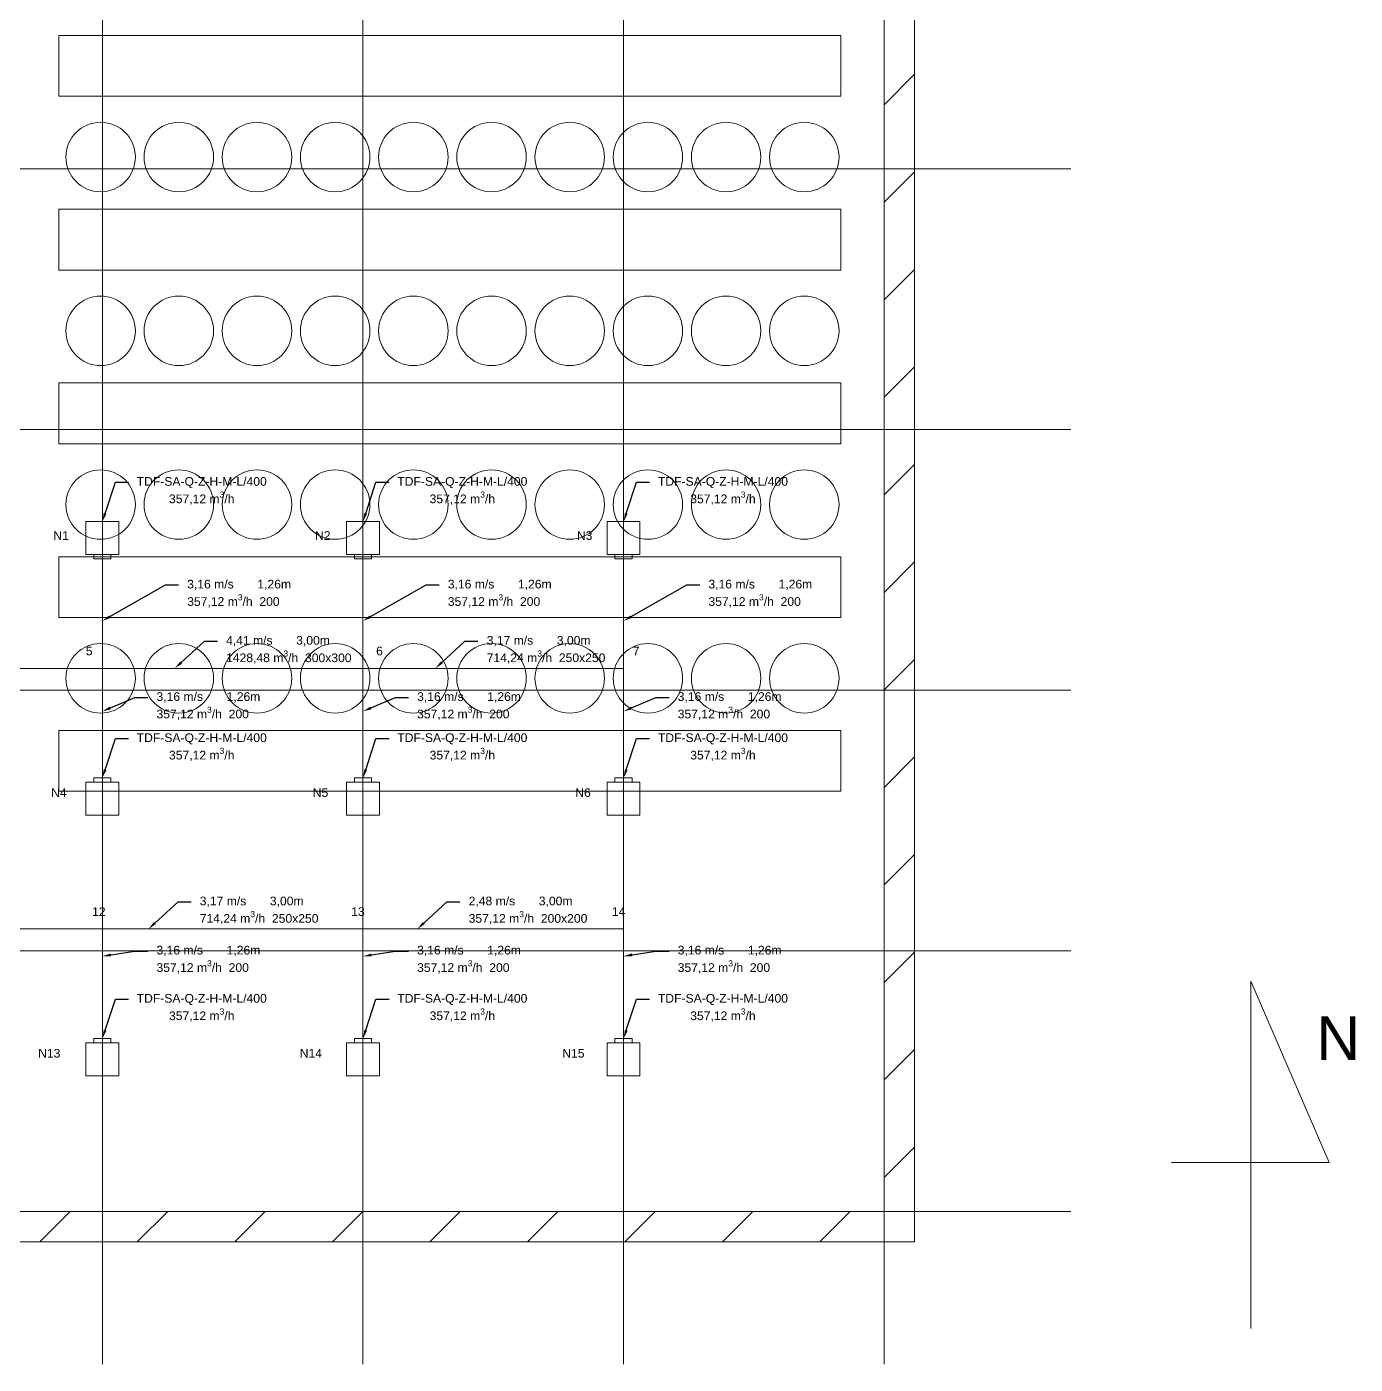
# Model space of a CAD drawing. Header units: millimetres. Extents: x 59762 to 60194, y -87842 to -87548.
# Drawn here: x 59903.69 to 59918.98, y -87729.94 to -87714.54 of the extents above; entities that cross this region are included whole.
import ezdxf
from ezdxf import colors
from ezdxf.entities.mleader import LeaderData, LeaderLine
from ezdxf.math import Vec2, Vec3

# ---------------------------------------------------------------- set-up
doc = ezdxf.new("R2010")
doc.units = ezdxf.units.MM
doc.linetypes.add('JIS_02_1.2', pattern=[2.5, 1.25, -1.25])
doc.layers.add('instalacja nawiewna', color=150, linetype='Continuous', lineweight=20)
doc.layers.add('Nawiew opis', color=150, linetype='Continuous', lineweight=20)
for name, color, linetype, lineweight, transparency in [('osie', 7, 'JIS_02_1.2', 5, 0.7), ('podkład', 7, 'Continuous', 13, 0.7), ('stanowiska', 7, 'Continuous', 15, 0.7)]:
    doc.layers.add(name, color=color, linetype=linetype, lineweight=lineweight, transparency=transparency)
doc.styles.get("Standard").update_dxf_attribs({"font": 'arial.ttf', "height": 0.02})
doc.styles.add('styl1', font='arial.ttf', dxfattribs={"height": 0.08})

msp = doc.modelspace()

# ---------------------------------------------------------------- hatches: boundary and pattern name
at = {"layer": 'podkład'}
h = msp.add_hatch(dxfattribs=at)
h.set_pattern_fill('ANSI31', color=256, scale=0.25)
h.set_pattern_definition([(45, (56926.0629, -93721.4216), (-0.56126601, 0.56126601), [])])
h.paths.add_polyline_path([(59883.206646, -87728.526935), (59913.906646, -87728.526935), (59913.906646, -87706.826935), (59883.206646, -87706.826935)])
h.paths.add_polyline_path([(59883.556646, -87707.176935), (59895.316646, -87707.176935), (59895.316646, -87719.416935), (59901.796646, -87719.416935), (59901.796646, -87707.176935), (59913.556646, -87707.176935), (59913.556646, -87728.176935), (59883.556646, -87728.176935)], flags=16)
h.paths.add_polyline_path([(59895.556646, -87707.176935), (59901.556646, -87707.176935), (59901.556646, -87719.176935), (59895.556646, -87719.176935)], flags=16)

# ---------------------------------------------------------------- linework, layer by layer
at = {"layer": 'instalacja nawiewna', "ltscale": 20}
for p, q in [((59904.457646, -87720.665935), (59904.457646, -87720.615935)), ((59904.655646, -87720.665935), (59904.457646, -87720.665935)), ((59904.556646, -87721.926935), (59904.556646, -87720.665935)), ((59904.655646, -87720.615935), (59904.655646, -87720.665935)), ((59907.457646, -87720.665935), (59907.457646, -87720.615935)), ((59907.655646, -87720.665935), (59907.457646, -87720.665935)), ((59907.556646, -87721.926935), (59907.556646, -87720.665935)), ((59907.655646, -87720.615935), (59907.655646, -87720.665935)), ((59910.457646, -87720.665935), (59910.457646, -87720.615935)), ((59910.655646, -87720.665935), (59910.457646, -87720.665935)), ((59910.556646, -87721.926935), (59910.556646, -87720.665935)), ((59910.655646, -87720.615935), (59910.655646, -87720.665935)), ((59904.556646, -87721.926935), (59898.556646, -87721.926935)), ((59907.556646, -87721.926935), (59904.556646, -87721.926935)), ((59904.556646, -87723.187935), (59904.556646, -87721.926935)), ((59910.556646, -87721.926935), (59907.556646, -87721.926935)), ((59907.556646, -87723.187935), (59907.556646, -87721.926935)), ((59910.556646, -87723.187935), (59910.556646, -87721.926935)), ((59904.655646, -87723.187935), (59904.457646, -87723.187935)), ((59904.457646, -87723.187935), (59904.457646, -87723.237935)), ((59904.655646, -87723.237935), (59904.655646, -87723.187935)), ((59907.655646, -87723.187935), (59907.457646, -87723.187935)), ((59907.457646, -87723.187935), (59907.457646, -87723.237935)), ((59907.655646, -87723.237935), (59907.655646, -87723.187935)), ((59910.655646, -87723.187935), (59910.457646, -87723.187935)), ((59910.457646, -87723.187935), (59910.457646, -87723.237935)), ((59910.655646, -87723.237935), (59910.655646, -87723.187935)), ((59898.556646, -87724.926935), (59904.556646, -87724.926935)), ((59907.556646, -87724.926935), (59904.556646, -87724.926935)), ((59904.556646, -87726.187935), (59904.556646, -87724.926935)), ((59910.556646, -87724.926935), (59907.556646, -87724.926935)), ((59907.556646, -87726.187935), (59907.556646, -87724.926935)), ((59910.556646, -87726.187935), (59910.556646, -87724.926935)), ((59904.655646, -87726.187935), (59904.457646, -87726.187935)), ((59904.457646, -87726.187935), (59904.457646, -87726.237935)), ((59904.655646, -87726.237935), (59904.655646, -87726.187935)), ((59907.655646, -87726.187935), (59907.457646, -87726.187935)), ((59907.457646, -87726.187935), (59907.457646, -87726.237935)), ((59907.655646, -87726.237935), (59907.655646, -87726.187935)), ((59910.655646, -87726.187935), (59910.457646, -87726.187935)), ((59910.457646, -87726.187935), (59910.457646, -87726.237935)), ((59910.655646, -87726.237935), (59910.655646, -87726.187935))]:
    msp.add_line(p, q, dxfattribs=at)
for points in [[(59904.367646, -87720.237935), (59904.745646, -87720.237935), (59904.745646, -87720.615935), (59904.367646, -87720.615935)], [(59907.367646, -87720.237935), (59907.745646, -87720.237935), (59907.745646, -87720.615935), (59907.367646, -87720.615935)], [(59910.367646, -87720.237935), (59910.745646, -87720.237935), (59910.745646, -87720.615935), (59910.367646, -87720.615935)], [(59904.367646, -87723.237935), (59904.745646, -87723.237935), (59904.745646, -87723.615935), (59904.367646, -87723.615935)], [(59907.367646, -87723.237935), (59907.745646, -87723.237935), (59907.745646, -87723.615935), (59907.367646, -87723.615935)], [(59910.367646, -87723.237935), (59910.745646, -87723.237935), (59910.745646, -87723.615935), (59910.367646, -87723.615935)], [(59904.367646, -87726.237935), (59904.745646, -87726.237935), (59904.745646, -87726.615935), (59904.367646, -87726.615935)], [(59907.367646, -87726.237935), (59907.745646, -87726.237935), (59907.745646, -87726.615935), (59907.367646, -87726.615935)], [(59910.367646, -87726.237935), (59910.745646, -87726.237935), (59910.745646, -87726.615935), (59910.367646, -87726.615935)]]:
    msp.add_lwpolyline(points, close=True, dxfattribs=at)
at = {"layer": 'osie', "linetype": 'Continuous'}
for p, q in [((59904.556646, -87729.936935), (59904.556646, -87704.936935)), ((59907.556646, -87729.936935), (59907.556646, -87704.936935)), ((59910.556646, -87729.936935), (59910.556646, -87704.936935)), ((59913.556646, -87729.936935), (59913.556646, -87704.936935)), ((59913.556646, -87729.936935), (59913.556646, -87704.936935)), ((59880.706646, -87716.176935), (59915.706646, -87716.176935)), ((59880.706646, -87719.176935), (59915.706646, -87719.176935)), ((59880.706646, -87722.176935), (59915.706646, -87722.176935)), ((59880.706646, -87725.176935), (59915.706646, -87725.176935)), ((59880.706646, -87728.176935), (59915.706646, -87728.176935)), ((59880.706646, -87728.176935), (59915.706646, -87728.176935))]:
    msp.add_line(p, q, dxfattribs=at)
at = {"layer": 'podkład', "ltscale": 20}
for p, q in [((59917.778054, -87729.525561), (59917.778054, -87725.525561)), ((59917.778054, -87725.525561), (59918.678831, -87727.612794)), ((59918.678831, -87727.612794), (59916.86247, -87727.612794))]:
    msp.add_line(p, q, dxfattribs=at)
at = {"layer": 'podkład'}
msp.add_lwpolyline([(59883.206646, -87706.826935), (59913.906646, -87706.826935), (59913.906646, -87728.526935), (59883.206646, -87728.526935)], close=True, dxfattribs=at)
msp.add_lwpolyline([(59901.796646, -87707.176935), (59913.556646, -87707.176935), (59913.556646, -87728.176935), (59883.556646, -87728.176935), (59883.556646, -87707.176935)], dxfattribs=at)
at = {"layer": 'stanowiska'}
for points in [[(59904.056646, -87714.64155), (59913.056646, -87714.64155), (59913.056646, -87715.34155), (59904.056646, -87715.34155)], [(59904.056646, -87716.64155), (59913.056646, -87716.64155), (59913.056646, -87717.34155), (59904.056646, -87717.34155)], [(59904.056646, -87718.64155), (59913.056646, -87718.64155), (59913.056646, -87719.34155), (59904.056646, -87719.34155)], [(59904.056646, -87720.64155), (59913.056646, -87720.64155), (59913.056646, -87721.34155), (59904.056646, -87721.34155)], [(59904.056646, -87722.64155), (59913.056646, -87722.64155), (59913.056646, -87723.34155), (59904.056646, -87723.34155)]]:
    msp.add_lwpolyline(points, close=True, dxfattribs=at)
for centre in [(59904.536685, -87716.04155), (59905.436685, -87716.04155), (59906.336685, -87716.04155), (59907.236685, -87716.04155), (59908.136685, -87716.04155), (59909.036685, -87716.04155), (59909.936685, -87716.04155), (59910.836685, -87716.04155), (59911.736685, -87716.04155), (59912.636685, -87716.04155), (59904.536685, -87718.04155), (59905.436685, -87718.04155), (59906.336685, -87718.04155), (59907.236685, -87718.04155), (59908.136685, -87718.04155), (59909.036685, -87718.04155), (59909.936685, -87718.04155), (59910.836685, -87718.04155), (59911.736685, -87718.04155), (59912.636685, -87718.04155), (59904.536685, -87720.04155), (59905.436685, -87720.04155), (59906.336685, -87720.04155), (59907.236685, -87720.04155), (59908.136685, -87720.04155), (59909.036685, -87720.04155), (59909.936685, -87720.04155), (59910.836685, -87720.04155), (59911.736685, -87720.04155), (59912.636685, -87720.04155), (59904.536685, -87722.04155), (59905.436685, -87722.04155), (59906.336685, -87722.04155), (59907.236685, -87722.04155), (59908.136685, -87722.04155), (59909.036685, -87722.04155), (59909.936685, -87722.04155), (59910.836685, -87722.04155), (59911.736685, -87722.04155), (59912.636685, -87722.04155)]:
    msp.add_circle(centre, 0.4, dxfattribs=at)

# ---------------------------------------------------------------- texts
at = {"layer": 'Nawiew opis', "ltscale": 20, "char_height": 0.1, "attachment_point": 1, "style": 'styl1'}
for s, insert in [('N1', (59903.992732, -87720.348181)), ('N2', (59907.004465, -87720.348181)), ('N3', (59910.019366, -87720.348181)), ('5', (59904.365984, -87721.676935)), ('6', (59907.708172, -87721.676935)), ('7', (59910.663237, -87721.676935)), ('N4', (59903.967218, -87723.307571)), ('N5', (59906.978456, -87723.307571)), ('N6', (59910.000189, -87723.307571)), ('12', (59904.438535, -87724.676935)), ('13', (59907.421543, -87724.676935)), ('14', (59910.421543, -87724.676935)), ('N13', (59903.817588, -87726.307571)), ('N14', (59906.828826, -87726.307571)), ('N15', (59909.850559, -87726.307571))]:
    msp.add_mtext_dynamic_manual_height_columns(s, width=0.2, gutter_width=1, heights=[0], dxfattribs=dict(at, insert=insert))
at = {"layer": 'podkład', "ltscale": 20, "insert": (59918.531746, -87725.933368), "char_height": 0.5, "attachment_point": 1}
msp.add_mtext_dynamic_manual_height_columns('N', width=3.47595079, gutter_width=2.5, heights=[0], dxfattribs=at)

# ---------------------------------------------------------------- leaders
at = {"layer": 'Nawiew opis', "ltscale": 20}
ml = msp.add_multileader_mtext('Standard', dxfattribs=at)
ml.set_content('\\A1;TDF-SA-Q-Z-H-M-L/400\\P357,12 m{\\H0.7x;\\S3^ ;}/h', color=256, style='styl1')
ml.set_leader_properties()
ml.build(insert=Vec2(0, 0))
ml.multileader.update_dxf_attribs({"dogleg_length": 0.3, "arrow_head_size": 0.1})
ctx = ml.context
ctx.base_point, ctx.char_height, ctx.arrow_head_size, ctx.landing_gap_size, ctx.plane_origin = Vec3(59904.856646, -87719.784819), 0.1, 0.1, 0.1, Vec3(59904.805646, -87720.427935)
ctx.text_align_type = 1
notes = []
notes.append((ctx, [(0, (1, 1, 0), (59904.706646, -87719.784819), (1, 0), 0.15, [(0, [(59904.556646, -87720.237935)], 0, [])])]))
ctx.mtext.insert, ctx.mtext.alignment, ctx.mtext.flow_direction = Vec3(59905.700609, -87719.724928), 2, 5
ml = msp.add_multileader_mtext('Standard', dxfattribs=at)
ml.set_content('\\A1;TDF-SA-Q-Z-H-M-L/400\\P357,12 m{\\H0.7x;\\S3^ ;}/h', color=256, style='styl1')
ml.set_leader_properties()
ml.build(insert=Vec2(0, 0))
ml.multileader.update_dxf_attribs({"dogleg_length": 0.3, "arrow_head_size": 0.1})
ctx = ml.context
ctx.base_point, ctx.char_height, ctx.arrow_head_size, ctx.landing_gap_size, ctx.plane_origin = Vec3(59907.856646, -87719.784819), 0.1, 0.1, 0.1, Vec3(59907.805646, -87720.427935)
ctx.text_align_type = 1
notes.append((ctx, [(0, (1, 1, 0), (59907.706646, -87719.784819), (1, 0), 0.15, [(0, [(59907.556646, -87720.237935)], 0, [])])]))
ctx.mtext.insert, ctx.mtext.alignment, ctx.mtext.flow_direction = Vec3(59908.700609, -87719.724928), 2, 5
ml = msp.add_multileader_mtext('Standard', dxfattribs=at)
ml.set_content('\\A1;TDF-SA-Q-Z-H-M-L/400\\P357,12 m{\\H0.7x;\\S3^ ;}/h', color=256, style='styl1')
ml.set_leader_properties()
ml.build(insert=Vec2(0, 0))
ml.multileader.update_dxf_attribs({"dogleg_length": 0.3, "arrow_head_size": 0.1})
ctx = ml.context
ctx.base_point, ctx.char_height, ctx.arrow_head_size, ctx.landing_gap_size, ctx.plane_origin = Vec3(59910.856646, -87719.784819), 0.1, 0.1, 0.1, Vec3(59910.805646, -87720.427935)
ctx.text_align_type = 1
notes.append((ctx, [(0, (1, 1, 0), (59910.706646, -87719.784819), (1, 0), 0.15, [(0, [(59910.556646, -87720.237935)], 0, [])])]))
ctx.mtext.insert, ctx.mtext.alignment, ctx.mtext.flow_direction = Vec3(59911.700609, -87719.724928), 2, 5
ml = msp.add_multileader_mtext('Standard', dxfattribs=at)
ml.set_content('\\A1;3,16 m/s       1,26m\\P357,12 m{\\H0.7x;\\S3^ ;}/h  200', color=256, style='styl1')
ml.set_leader_properties()
ml.build(insert=Vec2(0, 0))
ml.multileader.update_dxf_attribs({"dogleg_length": 0.15, "arrow_head_size": 0.1})
ctx = ml.context
ctx.base_point, ctx.char_height, ctx.arrow_head_size, ctx.landing_gap_size, ctx.plane_origin = Vec3(59905.433189, -87720.966969), 0.1, 0.1, 0.1, Vec3(59904.556646, -87721.380906)
notes.append((ctx, [(0, (1, 1, 0), (59905.283189, -87720.966969), (1, 0), 0.15, [(0, [(59904.556646, -87721.380906)], 0, [])])]))
ctx.mtext.insert, ctx.mtext.flow_direction = Vec3(59905.533189, -87720.907078), 5
ml = msp.add_multileader_mtext('Standard', dxfattribs=at)
ml.set_content('\\A1;3,16 m/s       1,26m\\P357,12 m{\\H0.7x;\\S3^ ;}/h  200', color=256, style='styl1')
ml.set_leader_properties()
ml.build(insert=Vec2(0, 0))
ml.multileader.update_dxf_attribs({"dogleg_length": 0.15, "arrow_head_size": 0.1})
ctx = ml.context
ctx.base_point, ctx.char_height, ctx.arrow_head_size, ctx.landing_gap_size, ctx.plane_origin = Vec3(59908.433189, -87720.966969), 0.1, 0.1, 0.1, Vec3(59907.556646, -87721.380906)
notes.append((ctx, [(0, (1, 1, 0), (59908.283189, -87720.966969), (1, 0), 0.15, [(0, [(59907.556646, -87721.380906)], 0, [])])]))
ctx.mtext.insert, ctx.mtext.flow_direction = Vec3(59908.533189, -87720.907078), 5
ml = msp.add_multileader_mtext('Standard', dxfattribs=at)
ml.set_content('\\A1;3,16 m/s       1,26m\\P357,12 m{\\H0.7x;\\S3^ ;}/h  200', color=256, style='styl1')
ml.set_leader_properties()
ml.build(insert=Vec2(0, 0))
ml.multileader.update_dxf_attribs({"dogleg_length": 0.15, "arrow_head_size": 0.1})
ctx = ml.context
ctx.base_point, ctx.char_height, ctx.arrow_head_size, ctx.landing_gap_size, ctx.plane_origin = Vec3(59911.433189, -87720.966969), 0.1, 0.1, 0.1, Vec3(59910.556646, -87721.380906)
notes.append((ctx, [(0, (1, 1, 0), (59911.283189, -87720.966969), (1, 0), 0.15, [(0, [(59910.556646, -87721.380906)], 0, [])])]))
ctx.mtext.insert, ctx.mtext.flow_direction = Vec3(59911.533189, -87720.907078), 5
ml = msp.add_multileader_mtext('Standard', dxfattribs=at)
ml.set_content('\\A1;4,41 m/s       3,00m\\P1428,48 m{\\H0.7x;\\S3^ ;}/h  300x300', color=256, style='styl1')
ml.set_leader_properties()
ml.build(insert=Vec2(0, 0))
ml.multileader.update_dxf_attribs({"dogleg_length": 0.15, "arrow_head_size": 0.1})
ctx = ml.context
ctx.base_point, ctx.char_height, ctx.arrow_head_size, ctx.landing_gap_size, ctx.plane_origin = Vec3(59905.880695, -87721.614276), 0.1, 0.1, 0.1, Vec3(59906.056646, -87721.926935)
notes.append((ctx, [(0, (1, 1, 0), (59905.730695, -87721.614276), (1, 0), 0.15, [(0, [(59905.390463, -87721.926935)], 0, [])])]))
ctx.mtext.insert, ctx.mtext.flow_direction = Vec3(59905.980695, -87721.554385), 5
ml = msp.add_multileader_mtext('Standard', dxfattribs=at)
ml.set_content('\\A1;3,17 m/s       3,00m\\P714,24 m{\\H0.7x;\\S3^ ;}/h  250x250', color=256, style='styl1')
ml.set_leader_properties()
ml.build(insert=Vec2(0, 0))
ml.multileader.update_dxf_attribs({"dogleg_length": 0.15, "arrow_head_size": 0.1})
ctx = ml.context
ctx.base_point, ctx.char_height, ctx.arrow_head_size, ctx.landing_gap_size, ctx.plane_origin = Vec3(59908.880695, -87721.614276), 0.1, 0.1, 0.1, Vec3(59909.056646, -87721.926935)
notes.append((ctx, [(0, (1, 1, 0), (59908.730695, -87721.614276), (1, 0), 0.15, [(0, [(59908.390463, -87721.926935)], 0, [])])]))
ctx.mtext.insert, ctx.mtext.flow_direction = Vec3(59908.980695, -87721.554385), 5
ml = msp.add_multileader_mtext('Standard', dxfattribs=at)
ml.set_content('\\A1;3,16 m/s       1,26m\\P357,12 m{\\H0.7x;\\S3^ ;}/h  200', color=256, style='styl1')
ml.set_leader_properties()
ml.build(insert=Vec2(0, 0))
ml.multileader.update_dxf_attribs({"dogleg_length": 0.15, "arrow_head_size": 0.1})
ctx = ml.context
ctx.base_point, ctx.char_height, ctx.arrow_head_size, ctx.landing_gap_size, ctx.plane_origin = Vec3(59905.079636, -87722.261544), 0.1, 0.1, 0.1, Vec3(59904.556646, -87722.421928)
notes.append((ctx, [(0, (1, 1, 0), (59904.929636, -87722.261544), (1, 0), 0.15, [(0, [(59904.556646, -87722.421928)], 0, [])])]))
ctx.mtext.insert, ctx.mtext.flow_direction = Vec3(59905.179636, -87722.201653), 5
ml = msp.add_multileader_mtext('Standard', dxfattribs=at)
ml.set_content('\\A1;3,16 m/s       1,26m\\P357,12 m{\\H0.7x;\\S3^ ;}/h  200', color=256, style='styl1')
ml.set_leader_properties()
ml.build(insert=Vec2(0, 0))
ml.multileader.update_dxf_attribs({"dogleg_length": 0.15, "arrow_head_size": 0.1})
ctx = ml.context
ctx.base_point, ctx.char_height, ctx.arrow_head_size, ctx.landing_gap_size, ctx.plane_origin = Vec3(59908.079636, -87722.261544), 0.1, 0.1, 0.1, Vec3(59907.556646, -87722.421928)
notes.append((ctx, [(0, (1, 1, 0), (59907.929636, -87722.261544), (1, 0), 0.15, [(0, [(59907.556646, -87722.421928)], 0, [])])]))
ctx.mtext.insert, ctx.mtext.flow_direction = Vec3(59908.179636, -87722.201653), 5
ml = msp.add_multileader_mtext('Standard', dxfattribs=at)
ml.set_content('\\A1;3,16 m/s       1,26m\\P357,12 m{\\H0.7x;\\S3^ ;}/h  200', color=256, style='styl1')
ml.set_leader_properties()
ml.build(insert=Vec2(0, 0))
ml.multileader.update_dxf_attribs({"dogleg_length": 0.15, "arrow_head_size": 0.1})
ctx = ml.context
ctx.base_point, ctx.char_height, ctx.arrow_head_size, ctx.landing_gap_size, ctx.plane_origin = Vec3(59911.079636, -87722.261544), 0.1, 0.1, 0.1, Vec3(59910.556646, -87722.421928)
notes.append((ctx, [(0, (1, 1, 0), (59910.929636, -87722.261544), (1, 0), 0.15, [(0, [(59910.556646, -87722.421928)], 0, [])])]))
ctx.mtext.insert, ctx.mtext.flow_direction = Vec3(59911.179636, -87722.201653), 5
ml = msp.add_multileader_mtext('Standard', dxfattribs=at)
ml.set_content('\\A1;TDF-SA-Q-Z-H-M-L/400\\P357,12 m{\\H0.7x;\\S3^ ;}/h', color=256, style='styl1')
ml.set_leader_properties()
ml.build(insert=Vec2(0, 0))
ml.multileader.update_dxf_attribs({"dogleg_length": 0.3, "arrow_head_size": 0.1})
ctx = ml.context
ctx.base_point, ctx.char_height, ctx.arrow_head_size, ctx.landing_gap_size, ctx.plane_origin = Vec3(59904.856646, -87722.734819), 0.1, 0.1, 0.1, Vec3(59904.805646, -87723.377935)
ctx.text_align_type = 1
notes.append((ctx, [(0, (1, 1, 0), (59904.706646, -87722.734819), (1, 0), 0.15, [(0, [(59904.556646, -87723.187935)], 0, [])])]))
ctx.mtext.insert, ctx.mtext.alignment, ctx.mtext.flow_direction = Vec3(59905.700609, -87722.674928), 2, 5
ml = msp.add_multileader_mtext('Standard', dxfattribs=at)
ml.set_content('\\A1;TDF-SA-Q-Z-H-M-L/400\\P357,12 m{\\H0.7x;\\S3^ ;}/h', color=256, style='styl1')
ml.set_leader_properties()
ml.build(insert=Vec2(0, 0))
ml.multileader.update_dxf_attribs({"dogleg_length": 0.3, "arrow_head_size": 0.1})
ctx = ml.context
ctx.base_point, ctx.char_height, ctx.arrow_head_size, ctx.landing_gap_size, ctx.plane_origin = Vec3(59907.856646, -87722.734819), 0.1, 0.1, 0.1, Vec3(59907.805646, -87723.377935)
ctx.text_align_type = 1
notes.append((ctx, [(0, (1, 1, 0), (59907.706646, -87722.734819), (1, 0), 0.15, [(0, [(59907.556646, -87723.187935)], 0, [])])]))
ctx.mtext.insert, ctx.mtext.alignment, ctx.mtext.flow_direction = Vec3(59908.700609, -87722.674928), 2, 5
ml = msp.add_multileader_mtext('Standard', dxfattribs=at)
ml.set_content('\\A1;TDF-SA-Q-Z-H-M-L/400\\P357,12 m{\\H0.7x;\\S3^ ;}/h', color=256, style='styl1')
ml.set_leader_properties()
ml.build(insert=Vec2(0, 0))
ml.multileader.update_dxf_attribs({"dogleg_length": 0.3, "arrow_head_size": 0.1})
ctx = ml.context
ctx.base_point, ctx.char_height, ctx.arrow_head_size, ctx.landing_gap_size, ctx.plane_origin = Vec3(59910.856646, -87722.734819), 0.1, 0.1, 0.1, Vec3(59910.805646, -87723.377935)
ctx.text_align_type = 1
notes.append((ctx, [(0, (1, 1, 0), (59910.706646, -87722.734819), (1, 0), 0.15, [(0, [(59910.556646, -87723.187935)], 0, [])])]))
ctx.mtext.insert, ctx.mtext.alignment, ctx.mtext.flow_direction = Vec3(59911.700609, -87722.674928), 2, 5
ml = msp.add_multileader_mtext('Standard', dxfattribs=at)
ml.set_content('\\A1;3,17 m/s       3,00m\\P714,24 m{\\H0.7x;\\S3^ ;}/h  250x250', color=256, style='styl1')
ml.set_leader_properties()
ml.build(insert=Vec2(0, 0))
ml.multileader.update_dxf_attribs({"dogleg_length": 0.15, "arrow_head_size": 0.1})
ctx = ml.context
ctx.base_point, ctx.char_height, ctx.arrow_head_size, ctx.landing_gap_size, ctx.plane_origin = Vec3(59905.577703, -87724.614276), 0.1, 0.1, 0.1, Vec3(59905.753654, -87724.926935)
notes.append((ctx, [(0, (1, 1, 0), (59905.427703, -87724.614276), (1, 0), 0.15, [(0, [(59905.087471, -87724.926935)], 0, [])])]))
ctx.mtext.insert, ctx.mtext.flow_direction = Vec3(59905.677703, -87724.554385), 5
ml = msp.add_multileader_mtext('Standard', dxfattribs=at)
ml.set_content('\\A1;2,48 m/s       3,00m\\P357,12 m{\\H0.7x;\\S3^ ;}/h  200x200', color=256, style='styl1')
ml.set_leader_properties()
ml.build(insert=Vec2(0, 0))
ml.multileader.update_dxf_attribs({"dogleg_length": 0.15, "arrow_head_size": 0.1})
ctx = ml.context
ctx.base_point, ctx.char_height, ctx.arrow_head_size, ctx.landing_gap_size, ctx.plane_origin = Vec3(59908.673216, -87724.614276), 0.1, 0.1, 0.1, Vec3(59908.849167, -87724.926935)
notes.append((ctx, [(0, (1, 1, 0), (59908.523216, -87724.614276), (1, 0), 0.15, [(0, [(59908.182984, -87724.926935)], 0, [])])]))
ctx.mtext.insert, ctx.mtext.flow_direction = Vec3(59908.773216, -87724.554385), 5
ml = msp.add_multileader_mtext('Standard', dxfattribs=at)
ml.set_content('\\A1;3,16 m/s       1,26m\\P357,12 m{\\H0.7x;\\S3^ ;}/h  200', color=256, style='styl1')
ml.set_leader_properties()
ml.build(insert=Vec2(0, 0))
ml.multileader.update_dxf_attribs({"dogleg_length": 0.15, "arrow_head_size": 0.1})
ctx = ml.context
ctx.base_point, ctx.char_height, ctx.arrow_head_size, ctx.landing_gap_size, ctx.plane_origin = Vec3(59905.079636, -87725.180241), 0.1, 0.1, 0.1, Vec3(59904.556646, -87725.240625)
notes.append((ctx, [(0, (1, 1, 0), (59904.929636, -87725.180241), (1, 0), 0.15, [(0, [(59904.556646, -87725.240625)], 0, [])])]))
ctx.mtext.insert, ctx.mtext.flow_direction = Vec3(59905.179636, -87725.12035), 5
ml = msp.add_multileader_mtext('Standard', dxfattribs=at)
ml.set_content('\\A1;3,16 m/s       1,26m\\P357,12 m{\\H0.7x;\\S3^ ;}/h  200', color=256, style='styl1')
ml.set_leader_properties()
ml.build(insert=Vec2(0, 0))
ml.multileader.update_dxf_attribs({"dogleg_length": 0.15, "arrow_head_size": 0.1})
ctx = ml.context
ctx.base_point, ctx.char_height, ctx.arrow_head_size, ctx.landing_gap_size, ctx.plane_origin = Vec3(59908.079636, -87725.180241), 0.1, 0.1, 0.1, Vec3(59907.556646, -87725.240625)
notes.append((ctx, [(0, (1, 1, 0), (59907.929636, -87725.180241), (1, 0), 0.15, [(0, [(59907.556646, -87725.240625)], 0, [])])]))
ctx.mtext.insert, ctx.mtext.flow_direction = Vec3(59908.179636, -87725.12035), 5
ml = msp.add_multileader_mtext('Standard', dxfattribs=at)
ml.set_content('\\A1;3,16 m/s       1,26m\\P357,12 m{\\H0.7x;\\S3^ ;}/h  200', color=256, style='styl1')
ml.set_leader_properties()
ml.build(insert=Vec2(0, 0))
ml.multileader.update_dxf_attribs({"dogleg_length": 0.15, "arrow_head_size": 0.1})
ctx = ml.context
ctx.base_point, ctx.char_height, ctx.arrow_head_size, ctx.landing_gap_size, ctx.plane_origin = Vec3(59911.079636, -87725.180241), 0.1, 0.1, 0.1, Vec3(59910.556646, -87725.240625)
notes.append((ctx, [(0, (1, 1, 0), (59910.929636, -87725.180241), (1, 0), 0.15, [(0, [(59910.556646, -87725.240625)], 0, [])])]))
ctx.mtext.insert, ctx.mtext.flow_direction = Vec3(59911.179636, -87725.12035), 5
ml = msp.add_multileader_mtext('Standard', dxfattribs=at)
ml.set_content('\\A1;TDF-SA-Q-Z-H-M-L/400\\P357,12 m{\\H0.7x;\\S3^ ;}/h', color=256, style='styl1')
ml.set_leader_properties()
ml.build(insert=Vec2(0, 0))
ml.multileader.update_dxf_attribs({"dogleg_length": 0.3, "arrow_head_size": 0.1})
ctx = ml.context
ctx.base_point, ctx.char_height, ctx.arrow_head_size, ctx.landing_gap_size, ctx.plane_origin = Vec3(59904.856646, -87725.734819), 0.1, 0.1, 0.1, Vec3(59904.805646, -87726.377935)
ctx.text_align_type = 1
notes.append((ctx, [(0, (1, 1, 0), (59904.706646, -87725.734819), (1, 0), 0.15, [(0, [(59904.556646, -87726.187935)], 0, [])])]))
ctx.mtext.insert, ctx.mtext.alignment, ctx.mtext.flow_direction = Vec3(59905.700609, -87725.674928), 2, 5
ml = msp.add_multileader_mtext('Standard', dxfattribs=at)
ml.set_content('\\A1;TDF-SA-Q-Z-H-M-L/400\\P357,12 m{\\H0.7x;\\S3^ ;}/h', color=256, style='styl1')
ml.set_leader_properties()
ml.build(insert=Vec2(0, 0))
ml.multileader.update_dxf_attribs({"dogleg_length": 0.3, "arrow_head_size": 0.1})
ctx = ml.context
ctx.base_point, ctx.char_height, ctx.arrow_head_size, ctx.landing_gap_size, ctx.plane_origin = Vec3(59907.856646, -87725.734819), 0.1, 0.1, 0.1, Vec3(59907.805646, -87726.377935)
ctx.text_align_type = 1
notes.append((ctx, [(0, (1, 1, 0), (59907.706646, -87725.734819), (1, 0), 0.15, [(0, [(59907.556646, -87726.187935)], 0, [])])]))
ctx.mtext.insert, ctx.mtext.alignment, ctx.mtext.flow_direction = Vec3(59908.700609, -87725.674928), 2, 5
ml = msp.add_multileader_mtext('Standard', dxfattribs=at)
ml.set_content('\\A1;TDF-SA-Q-Z-H-M-L/400\\P357,12 m{\\H0.7x;\\S3^ ;}/h', color=256, style='styl1')
ml.set_leader_properties()
ml.build(insert=Vec2(0, 0))
ml.multileader.update_dxf_attribs({"dogleg_length": 0.3, "arrow_head_size": 0.1})
ctx = ml.context
ctx.base_point, ctx.char_height, ctx.arrow_head_size, ctx.landing_gap_size, ctx.plane_origin = Vec3(59910.856646, -87725.734819), 0.1, 0.1, 0.1, Vec3(59910.805646, -87726.377935)
ctx.text_align_type = 1
notes.append((ctx, [(0, (1, 1, 0), (59910.706646, -87725.734819), (1, 0), 0.15, [(0, [(59910.556646, -87726.187935)], 0, [])])]))
ctx.mtext.insert, ctx.mtext.alignment, ctx.mtext.flow_direction = Vec3(59911.700609, -87725.674928), 2, 5
for ctx, leaders in notes:
    for number, flags, end, landing, length, lines in leaders:
        leader = LeaderData()
        leader.index, (leader.has_last_leader_line, leader.has_dogleg_vector, leader.attachment_direction) = number, flags
        leader.last_leader_point, leader.dogleg_vector, leader.dogleg_length = Vec3(end), Vec3(landing), length
        for number, points, colour, breaks in lines:
            line = LeaderLine()
            line.index, line.vertices, line.color, line.breaks = number, Vec3.list(points), colors.encode_raw_color(colour), breaks
            leader.lines.append(line)
        ctx.leaders.append(leader)

doc.saveas('drawing.dxf')
